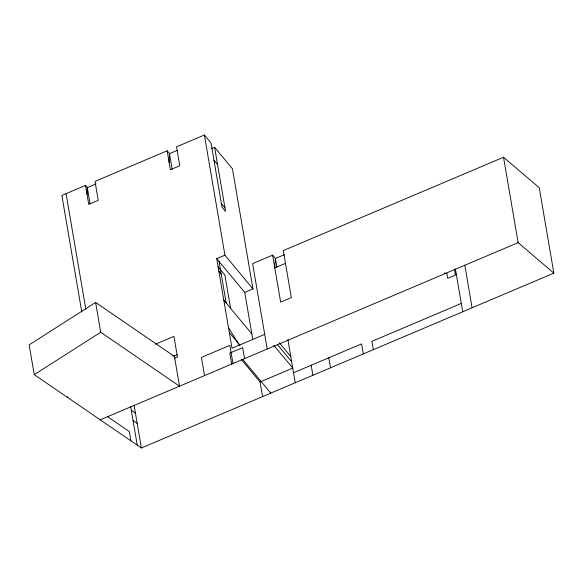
<?xml version="1.0" encoding="UTF-8"?>
<svg xmlns="http://www.w3.org/2000/svg" width="583" height="583" viewBox="0 0 583 583"><rect width="100%" height="100%" fill="white"/><g stroke="black" fill="none" stroke-linecap="round" stroke-linejoin="round"><path stroke-width="0.87" d="M87.027 194.343L87.319 187.595L85.504 185.409L61.864 195.429L81.788 311.992M169.128 162.431L169.507 153.65L167.146 150.8L94.993 181.386L98.236 200.341L88.74 204.363L85.504 185.409M95.612 302.446L100.706 332.244L179.52 386.186L174.426 356.388L95.612 302.446L29.15 344.852L34.244 374.65L141.385 447.984L553.85 273.136L539.253 187.733L503.53 157.25L283.302 250.603L291.325 297.563L280.634 302.103L272.604 255.135L252.614 263.618L267.211 349.013M34.244 374.65L100.706 332.244M211.607 148.578L214.602 147.31L225.57 211.461L221.992 207.147L211.024 142.995L204.385 135.016L176.532 146.821L179.768 165.776L170.382 169.755L167.146 150.8M96.02 183.907L87.319 187.595L90.117 203.97M177.334 150.334L169.507 153.65L172.16 169.157M216.708 258.655L224.929 255.172L252.978 288.92L244.758 292.404L216.708 258.655L232.019 348.233L264.704 334.38M284.446 254.662L275.402 258.502L274.79 267.896L285.481 263.363M155.515 344.196L173.931 336.391L177.458 357.058L174.74 358.21M100.218 419.804L518.127 242.645L553.85 273.136M241.296 359.39L260.069 381.982L292.753 368.121L273.864 345.398M293.541 372.734L361.591 343.883L363.304 353.91M461.291 303.43L371.888 341.332L373.317 349.669M172.699 355.987L177.094 354.901M444.231 273.121L446.862 273.354L447.715 278.375L455.454 275.096L454.449 269.208M455.287 274.112L456.292 274.199M131.277 410.279L135.424 413.114M133.033 420.547L137.18 423.382M107.629 416.721L129.368 431.602L130.949 440.843M214.602 147.31L232.435 168.757L252.978 288.92M213.961 160.201L217.546 164.508M272.604 255.135L275.402 258.502L276.852 267.007M221.365 203.503L224.951 207.81M218.108 266.825L224.878 274.979L230.576 308.312M279.33 342.797L290.779 356.57M218.851 271.19L221.234 274.061M277.348 344.487L291.66 361.708M223.806 300.158L251.849 333.899M229.33 332.499L239.97 345.296M242.739 359.39L270.789 393.131M228.521 327.755L239.686 345.5M503.53 157.25L518.127 242.645M464.797 265.178L472.084 307.802M455.41 269.04L462.72 311.767M328.79 357.794L330.503 367.815M311.184 365.257L312.896 375.284M287.871 339.561L295.253 382.761M244.758 292.404L252.76 339.211M260.069 381.982L262.569 396.615M244.554 358.618L242.674 347.636L229.826 353.087L231.699 364.069M204.385 135.016L224.929 255.172M219.091 261.527L226.182 303.022M232.981 363.522L229.877 345.355L201.405 357.423L204.509 375.59M134.061 405.141L141.385 447.984M130.672 406.701L137.238 445.15M66.061 193.651L85.832 309.311M67.708 396.549L67.905 397.686"/></g></svg>
